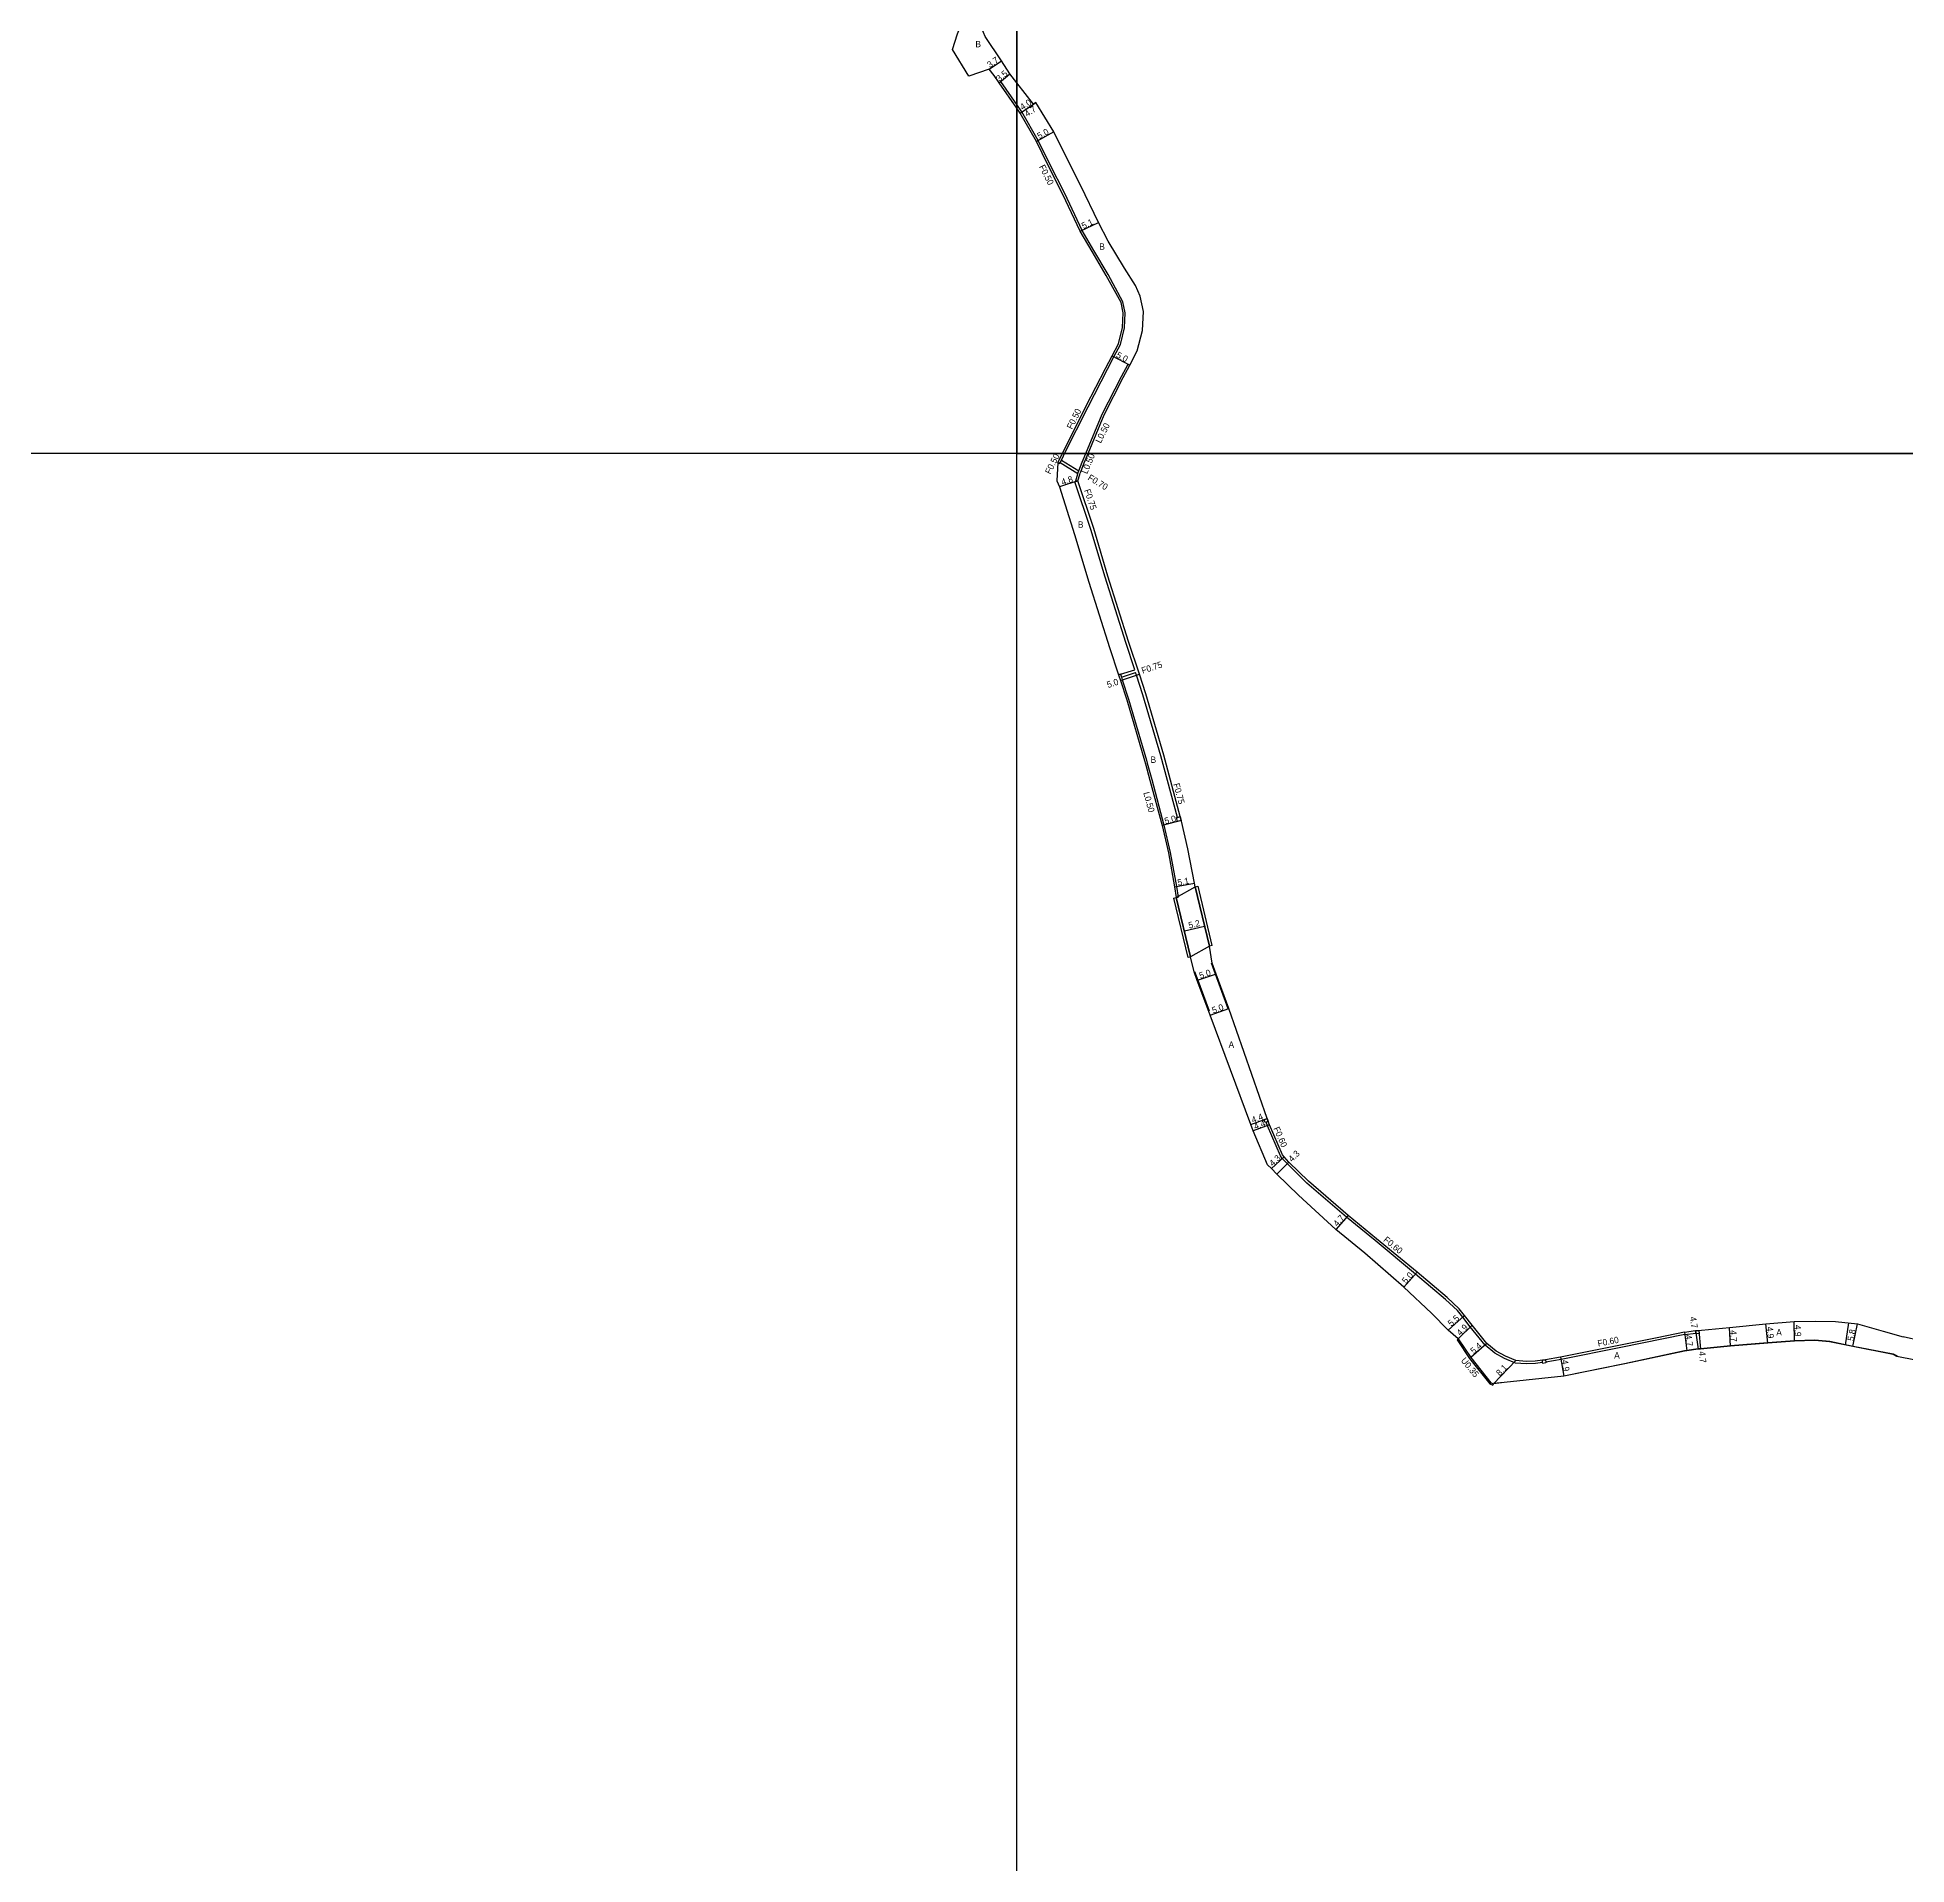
# Model space of a CAD drawing. Header units: metres. Extents: x -20002 to -16000, y -111000 to -108000.
# Drawn here: x -17845.4 to -17377.1, y -109553.7 to -109095.7 of the extents above; entities that cross this region are included whole.
import ezdxf

# ---------------------------------------------------------------- set-up
doc = ezdxf.new("R2010")
doc.units = ezdxf.units.M
doc.header["$LTSCALE"] = 2.5
for name, color, linetype in [('側溝・桝', 7, 'Continuous'), ('図郭', 7, 'Continuous'), ('幅員', 7, 'Continuous'), ('歩道・分離帯・安全施設', 7, 'Continuous'), ('舗装', 7, 'Continuous'), ('道路', 7, 'Continuous')]:
    doc.layers.add(name, color=color, linetype=linetype)
doc.styles.get("Standard").update_dxf_attribs({"font": ''})
doc.styles.get('Standard').set_extended_font_data('@MS PGothic')

msp = doc.modelspace()

# ---------------------------------------------------------------- linework, layer by layer
at = {"layer": '側溝・桝'}
for points in [[(-17604.42, -109107.07), (-17604.03, -109106.75)], [(-17600, -109112.53), (-17604.01, -109106.78), (-17604.03, -109106.75)], [(-17588.02, -109200), (-17582.15, -109188.29), (-17577.32, -109178.88), (-17575.67, -109175.73), (-17574.06, -109172.65), (-17573.01, -109168.49), (-17572.82, -109164.72), (-17573.4, -109161.97), (-17577.15, -109155.11), (-17580.72, -109149.13), (-17583.66, -109144.06), (-17588.01, -109134.86), (-17591.76, -109127.43), (-17594.65, -109121.53), (-17598.71, -109114.38), (-17600, -109112.53)], [(-17582.69, -109200), (-17578.58, -109190.1), (-17573.77, -109180.72), (-17572.13, -109177.59)], [(-17572.13, -109177.59), (-17571.69, -109177.82)], [(-17589.27, -109202.45), (-17589.16, -109202.24), (-17588.84, -109201.62), (-17588.3, -109200.55), (-17588.02, -109200)], [(-17585.2, -109206.98), (-17585.25, -109206.83), (-17584.71, -109205.08), (-17584.68, -109204.96), (-17584.61, -109204.73), (-17584.46, -109204.37), (-17584.43, -109204.29), (-17583.59, -109202.16), (-17582.69, -109200)], [(-17589.71, -109202.22), (-17589.27, -109202.45)], [(-17589.16, -109202.24), (-17584.68, -109204.96)], [(-17588.84, -109201.62), (-17584.43, -109204.29)], [(-17585.44, -109207.05), (-17585.2, -109206.98), (-17584.72, -109206.82)], [(-17570.46, -109254.17), (-17572.7, -109247.33), (-17577.89, -109230.99), (-17581.45, -109219.01), (-17585.44, -109207.05)], [(-17574.03, -109255.33), (-17574.5, -109255.49)], [(-17574.03, -109255.33), (-17570.46, -109254.17)], [(-17574.03, -109255.33), (-17573.8, -109256.05), (-17573.58, -109256.72), (-17572, -109261.54), (-17567.52, -109276.82), (-17567.31, -109277.6), (-17566.21, -109281.69), (-17563.14, -109293.13), (-17561.54, -109299.95), (-17560.01, -109308.52), (-17559.54, -109311.16)], [(-17573.8, -109256.05), (-17570.23, -109254.88)], [(-17559.78, -109291.18), (-17563.91, -109275.79), (-17568.41, -109260.43), (-17570.01, -109255.55), (-17570.23, -109254.88)], [(-17560.04, -109311.25), (-17559.54, -109311.16)], [(-17468.26, -109427.83), (-17470.08, -109428.09), (-17472.41, -109428.17), (-17475.09, -109427.94), (-17477.83, -109426.78), (-17480.27, -109425.48), (-17482.64, -109423.46), (-17486.39, -109418.83), (-17488.29, -109416.44), (-17489.63, -109414.76), (-17492.61, -109412.01), (-17500.08, -109405.64), (-17510.24, -109397.27), (-17517.4, -109391.41), (-17527.35, -109382.85), (-17532.22, -109377.99), (-17533.51, -109376.69), (-17533.97, -109376.05), (-17537.23, -109368.49), (-17537.56, -109367.6)], [(-17489.43, -109421.88), (-17489.67, -109422.15), (-17486.57, -109426.79), (-17481.49, -109433.18), (-17480.72, -109433.47)], [(-17432.64, -109420.82), (-17448.64, -109424.03), (-17463.65, -109427.03), (-17467.44, -109427.72), (-17467.47, -109427.72)], [(-17432.64, -109420.82), (-17429.87, -109420.42)], [(-17480.6, -109433.15), (-17480.72, -109433.47)]]:
    msp.add_lwpolyline(points, dxfattribs=at)
for points in [[(-17560.02, -109291.25), (-17559.78, -109291.18), (-17559.05, -109290.99), (-17558.79, -109291.95), (-17559.76, -109292.21)], [(-17536.99, -109367.39), (-17537.56, -109367.6), (-17537.74, -109367.67), (-17538.02, -109366.92), (-17537.27, -109366.64)], [(-17429.06, -109420.55), (-17429.86, -109420.62), (-17429.87, -109420.42), (-17429.93, -109419.82), (-17429.13, -109419.75)], [(-17467.44, -109427.92), (-17468.23, -109428.03), (-17468.26, -109427.83), (-17468.34, -109427.24), (-17467.55, -109427.13), (-17467.47, -109427.72)]]:
    msp.add_lwpolyline(points, close=True, dxfattribs=at)
at = {"layer": '図郭'}
for points in [[(-18400, -108600), (-17600, -108600), (-17600, -109200), (-18400, -109200)], [(-17600, -108600), (-16800, -108600), (-16800, -109200), (-17600, -109200)], [(-17600, -109200), (-16800, -109200), (-16800, -109800), (-17600, -109800)]]:
    msp.add_lwpolyline(points, close=True, dxfattribs=at)
at = {"layer": '幅員'}
for points in [[(-17606.92, -109103.65), (-17603.87, -109101.56)], [(-17604.42, -109107.07), (-17601.73, -109104.83)], [(-17599.13, -109114.65), (-17595.24, -109112)], [(-17599.13, -109114.65), (-17595.82, -109112.4)], [(-17590.71, -109119.35), (-17595.09, -109121.76)], [(-17584.11, -109144.29), (-17579.52, -109142.06)], [(-17576.12, -109175.5), (-17571.69, -109177.82)], [(-17584.72, -109206.82), (-17589.28, -109208.31)], [(-17574.05, -109256.87), (-17569.3, -109255.32)], [(-17558.79, -109291.95), (-17563.62, -109293.25)], [(-17560.5, -109308.61), (-17555.49, -109307.66)], [(-17558.02, -109319.62), (-17552.97, -109318.41)], [(-17550.07, -109330.46), (-17554.81, -109332.06)], [(-17551.58, -109340.78), (-17546.88, -109339.08)], [(-17541.4, -109368.14), (-17537.27, -109366.64)], [(-17536.68, -109368.27), (-17540.81, -109369.77)], [(-17536.23, -109379.19), (-17533.05, -109376.3)], [(-17534.87, -109380.58), (-17531.81, -109377.56)], [(-17517.01, -109390.96), (-17520.11, -109394.49)], [(-17499.69, -109405.18), (-17503, -109408.93)], [(-17491.94, -109419.71), (-17487.82, -109416.06)], [(-17485.92, -109418.45), (-17489.43, -109421.88)], [(-17429.93, -109419.82), (-17429.26, -109424.47)], [(-17429.13, -109419.75), (-17428.69, -109424.43)], [(-17421.18, -109423.71), (-17421.44, -109419.02)], [(-17411.88, -109422.96), (-17412.32, -109418.08)], [(-17405.14, -109422.47), (-17405.28, -109417.57)], [(-17390.53, -109423.82), (-17389.39, -109418.14)], [(-17482.21, -109423.04), (-17486.29, -109426.58)], [(-17432.75, -109420.23), (-17432.14, -109424.89)], [(-17480.6, -109433.15), (-17474.94, -109427.35)], [(-17463.78, -109426.44), (-17462.96, -109431.27)]]:
    msp.add_lwpolyline(points, dxfattribs=at)
at = {"layer": '歩道・分離帯・安全施設'}
for points in [[(-17555.46, -109329.85), (-17554.67, -109332.01), (-17551.82, -109339.69)], [(-17547.02, -109339.13), (-17550.21, -109330.51), (-17551.23, -109327.75)], [(-17480.61, -109433), (-17477.94, -109432.7), (-17462.98, -109431.13), (-17447.72, -109428.03), (-17432.76, -109424.83), (-17432.16, -109424.75), (-17429.28, -109424.32), (-17428.7, -109424.28), (-17421.19, -109423.56), (-17411.89, -109422.81), (-17405.14, -109422.32), (-17400.09, -109422.16), (-17396.34, -109422.5), (-17390.5, -109423.68), (-17380.42, -109425.68), (-17379.46, -109426.18)]]:
    msp.add_lwpolyline(points, dxfattribs=at)
at = {"layer": '舗装'}
for points in [[(-17551.58, -109340.78), (-17546.88, -109339.08)], [(-17392.4, -109423.45), (-17391.55, -109417.9)]]:
    msp.add_lwpolyline(points, dxfattribs=at)
at = {"layer": '道路'}
for points in [[(-17600, -109113.4), (-17604.42, -109107.07), (-17605.69, -109105.26), (-17606.92, -109103.65), (-17612.04, -109105.44), (-17616.14, -109098.72), (-17614.82, -109094.82), (-17614.52, -109093.96), (-17614.93, -109090.76), (-17616.52, -109084.52), (-17618.08, -109077.76), (-17619.69, -109067.58), (-17621.23, -109061.24), (-17623.05, -109053.41), (-17623.47, -109051)], [(-17600, -109107.05), (-17601.73, -109104.83), (-17603.87, -109101.56), (-17607.92, -109095.46), (-17610.42, -109089.42)], [(-17582.15, -109200), (-17578.13, -109190.31), (-17573.33, -109180.95), (-17571.69, -109177.82), (-17569.83, -109174.27), (-17568.54, -109169.16), (-17568.3, -109164.36), (-17569.11, -109160.52), (-17570.29, -109157.85), (-17573.03, -109153.5), (-17577.1, -109146.76), (-17579.52, -109142.06), (-17583.98, -109132.86), (-17587.73, -109125.43), (-17590.71, -109119.35), (-17595.24, -109112), (-17595.82, -109112.4), (-17600, -109107.05)], [(-17588.58, -109200), (-17582.59, -109188.06), (-17577.77, -109178.65), (-17576.12, -109175.5), (-17574.53, -109172.47), (-17573.51, -109168.41), (-17573.32, -109164.76), (-17573.88, -109162.15), (-17577.58, -109155.36), (-17581.15, -109149.39), (-17584.11, -109144.29), (-17588.46, -109135.08), (-17592.21, -109127.65), (-17595.09, -109121.76), (-17599.13, -109114.65), (-17600, -109113.4)], [(-17589.71, -109202.22), (-17588.74, -109200.32), (-17588.58, -109200)], [(-17555.33, -109308.58), (-17555.49, -109307.66), (-17557.12, -109299.1), (-17558.74, -109292.14), (-17558.79, -109291.95), (-17559.05, -109290.99), (-17563.19, -109275.59), (-17567.7, -109260.21), (-17569.3, -109255.32), (-17571.99, -109247.1), (-17577.17, -109230.77), (-17580.74, -109218.78), (-17584.72, -109206.82), (-17584.24, -109205.23), (-17584.13, -109204.9), (-17584, -109204.56), (-17583.12, -109202.35), (-17582.15, -109200)], [(-17589.71, -109202.22), (-17589.94, -109206.84), (-17589.28, -109208.31), (-17585.51, -109220.27), (-17581.95, -109232.24), (-17576.76, -109248.61), (-17574.5, -109255.49), (-17574.05, -109256.87), (-17572.47, -109261.69), (-17568, -109276.95), (-17567.79, -109277.73)], [(-17567.79, -109277.73), (-17566.69, -109281.82), (-17563.62, -109293.25), (-17562.03, -109300.05), (-17560.5, -109308.61), (-17560.04, -109311.25)], [(-17560.04, -109311.25), (-17556.47, -109326.12)], [(-17555.33, -109308.58), (-17551.76, -109323.46)], [(-17534.87, -109380.58), (-17536.23, -109379.19), (-17537.16, -109378.25), (-17540.81, -109369.77), (-17541.4, -109368.14), (-17551.58, -109340.78), (-17554.81, -109332.06), (-17555.61, -109329.9), (-17556.47, -109326.12)], [(-17432.75, -109420.23), (-17439.56, -109421.6), (-17448.75, -109423.44), (-17463.78, -109426.44), (-17467.55, -109427.13), (-17468.34, -109427.24), (-17470.13, -109427.49), (-17472.39, -109427.57), (-17474.94, -109427.35), (-17477.57, -109426.23), (-17479.93, -109424.98), (-17482.21, -109423.04), (-17485.92, -109418.45), (-17487.82, -109416.06), (-17489.19, -109414.35), (-17492.22, -109411.56), (-17499.69, -109405.18), (-17509.86, -109396.81), (-17517.01, -109390.96), (-17526.94, -109382.4), (-17531.81, -109377.56), (-17533.05, -109376.3), (-17533.45, -109375.75), (-17536.68, -109368.27), (-17536.99, -109367.39), (-17537.27, -109366.64), (-17546.88, -109339.08), (-17550.07, -109330.46), (-17551.09, -109327.7), (-17551.76, -109323.46)], [(-17489.43, -109421.88), (-17491.94, -109419.71), (-17496.11, -109415.45), (-17503, -109408.93), (-17512.8, -109400.41), (-17520.11, -109394.49), (-17529.4, -109385.86), (-17534.87, -109380.58)], [(-17432.75, -109420.23), (-17429.93, -109419.82), (-17429.13, -109419.75), (-17428.49, -109419.7), (-17421.44, -109419.02), (-17412.32, -109418.08), (-17405.28, -109417.57), (-17399.94, -109417.41), (-17394.93, -109417.53), (-17389.39, -109418.14), (-17382.92, -109419.97), (-17377.95, -109421.35)], [(-17489.43, -109421.88), (-17486.29, -109426.58), (-17481.27, -109432.88), (-17480.6, -109433.15)], [(-17374.83, -109427.26), (-17379.53, -109426.31), (-17380.47, -109425.82), (-17390.53, -109423.82), (-17396.36, -109422.65), (-17400.09, -109422.31), (-17405.14, -109422.47), (-17411.88, -109422.96), (-17421.18, -109423.71), (-17428.69, -109424.43), (-17429.26, -109424.47), (-17432.14, -109424.89), (-17432.73, -109424.98), (-17447.69, -109428.18), (-17462.96, -109431.27), (-17477.92, -109432.85), (-17480.6, -109433.15)], [(-17332.98, -109428.77), (-17335.36, -109428.82), (-17340.67, -109428.39), (-17346.93, -109427.69), (-17350.68, -109427.18), (-17357.29, -109425.93), (-17365.72, -109424.31), (-17373.55, -109422.42), (-17377.95, -109421.35)]]:
    msp.add_lwpolyline(points, dxfattribs=at)
for points in [[(-17560.67, -109311.4), (-17560.04, -109311.25), (-17556.47, -109326.12), (-17557.1, -109326.27)], [(-17556.47, -109326.12), (-17560.04, -109311.25), (-17555.33, -109308.58), (-17551.76, -109323.46)], [(-17551.13, -109323.28), (-17551.76, -109323.46), (-17555.33, -109308.58), (-17554.69, -109308.43)]]:
    msp.add_lwpolyline(points, close=True, dxfattribs=at)

# ---------------------------------------------------------------- texts
at = {"layer": '側溝・桝'}
for s, rotation, p in [('F0.50', 296.7712, (-17594.48, -109128.11)), ('F0.50', 63.3584, (-17586.17, -109194.05)), ('L0.50', 63.3584, (-17578.98, -109197.54)), ('F0.50', 62.9571, (-17591.61, -109205.33)), ('L0.50', 67.4613, (-17582.39, -109205.24)), ('F0.75', 288.4335, (-17583.16, -109209.21)), ('F0.70', 328.7868, (-17582.39, -109206.48)), ('F0.75', 18.1311, (-17568.47, -109255.21)), ('F0.75', 285.0408, (-17560.83, -109282.85)), ('L0.50', 285.0408, (-17568.33, -109285.03)), ('F0.60', 293.338, (-17535.75, -109369.14)), ('F0.60', 320.5246, (-17508.3, -109397.31)), ('F0.60', 10.8765, (-17454.33, -109423.86)), ('U0.35', 309.343, (-17488.85, -109427.37))]:
    msp.add_text(s, height=1.6, rotation=rotation, dxfattribs=at).set_placement(p)
at = {"layer": '幅員'}
for s, rotation, p in [('3.7', 34.3388, (-17606.77, -109103.42)), ('3.5', 39.7417, (-17604.37, -109106.9)), ('4.0', 34.1957, (-17598.53, -109114.01)), ('4.7', 34.1957, (-17597.4, -109115.7)), ('5.0', 28.8398, (-17594.35, -109121.24)), ('5.1', 25.8688, (-17583.3, -109143.78)), ('5.0', 332.3895, (-17575.27, -109175.83)), ('4.8', 18.1314, (-17588.56, -109207.97)), ('5.0', 18.1311, (-17577.13, -109258.78)), ('5.0', 15.0398, (-17562.78, -109292.92)), ('5.1', 10.6935, (-17559.59, -109308.34)), ('5.2', 13.4959, (-17556.8, -109319.07)), ('5.0', 18.7043, (-17553.99, -109331.68)), ('5.0', 19.8672, (-17550.77, -109340.38)), ('4.4', 19.9474, (-17540.87, -109367.84)), ('4.4', 19.9485, (-17540.28, -109369.47)), ('4.3', 42.2464, (-17535.89, -109378.75)), ('4.3', 44.5881, (-17531.04, -109377.66)), ('4.7', 48.8365, (-17519.69, -109393.86)), ('5.0', 48.5647, (-17502.48, -109408.19)), ('5.5', 41.4853, (-17491.15, -109418.87)), ('4.9', 44.344, (-17488.89, -109421.21)), ('4.7', 278.1462, (-17431.38, -109416.44)), ('4.7', 273.2422, (-17421.3, -109419.76)), ('4.9', 275.1612, (-17412.14, -109418.91)), ('4.9', 271.7161, (-17405.16, -109418.41)), ('5.8', 78.6581, (-17390.37, -109422.53)), ('5.4', 41.0038, (-17485.52, -109425.78)), ('4.7', 277.4747, (-17432.56, -109420.96)), ('8.1', 45.7413, (-17478.96, -109431.32)), ('4.9', 279.6518, (-17463.54, -109427.27)), ('4.7', 275.3771, (-17429.11, -109425.08))]:
    msp.add_text(s, height=1.6, rotation=rotation, dxfattribs=at).set_placement(p)
at = {"layer": '舗装'}
for s, p in [('B', (-17610.37, -109098.16)), ('B', (-17579.34, -109148.92)), ('B', (-17584.7, -109218.59)), ('B', (-17566.49, -109277.52)), ('A', (-17546.95, -109348.95)), ('A', (-17409.73, -109421.04)), ('A', (-17450.34, -109426.82))]:
    msp.add_text(s, height=1.6, dxfattribs=at).set_placement(p)

doc.saveas('drawing.dxf')
